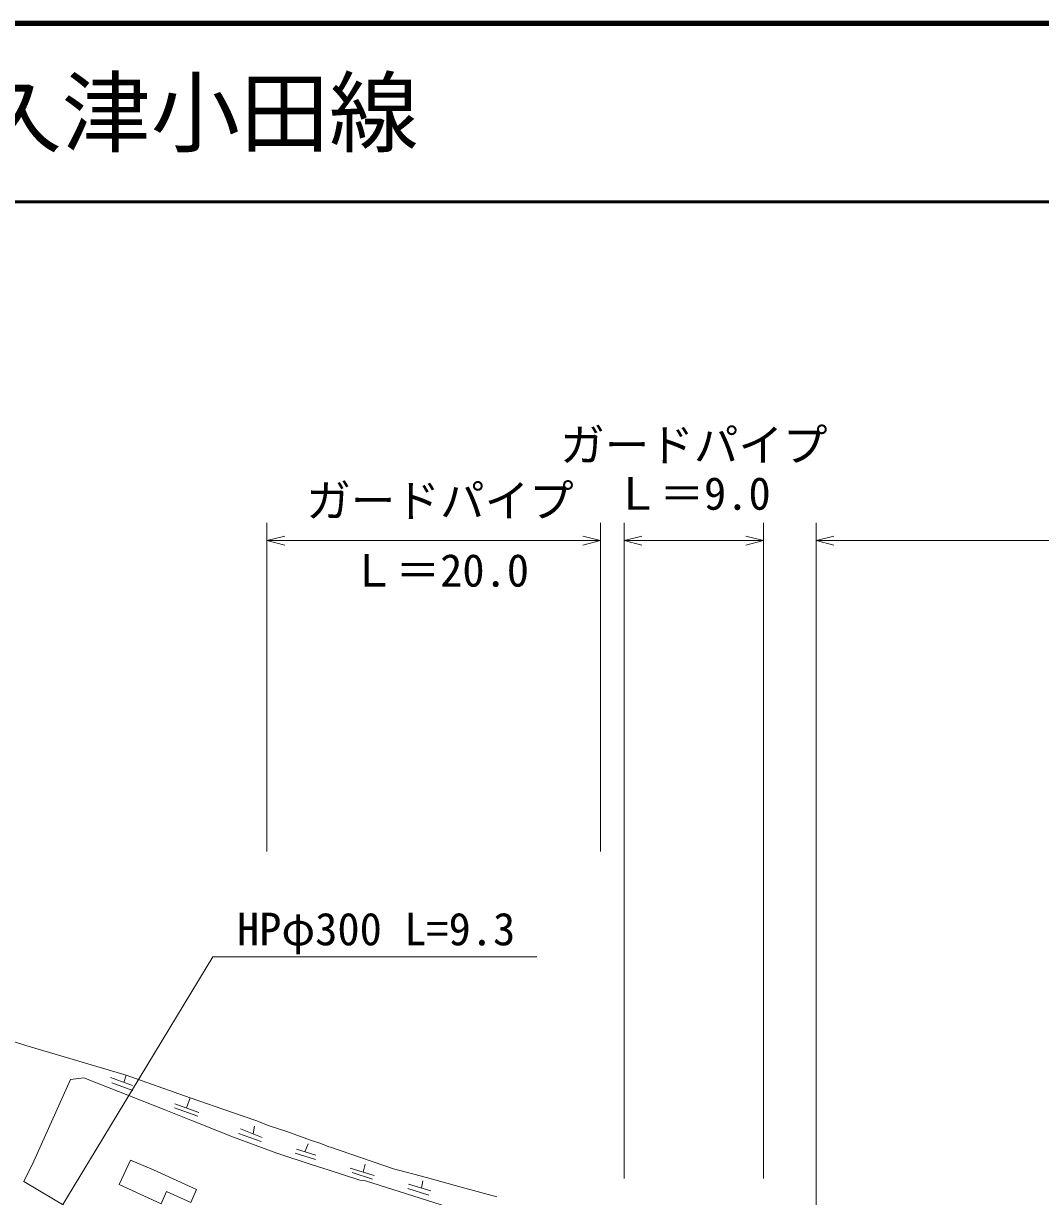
# Model space of a CAD drawing. Units: millimetres, scale not verified. Extents: x 40000 to 680000, y 20000 to 380000.
# Drawn here: x 238187 to 295237, y 314175 to 380000 of the extents above; entities that cross this region are included whole.
import ezdxf
from ezdxf.enums import TextEntityAlignment as Align

# ---------------------------------------------------------------- set-up
doc = ezdxf.new("R2010")
doc.units = ezdxf.units.MM
doc.header["$LTSCALE"] = 1000
for name, color, linetype, lineweight in [('M-BGD', 7, 'Continuous', 13), ('M-STR-HTXT', 7, 'Continuous', 13), ('M-TTL', 2, 'Continuous', 140), ('M-TTL-LINE', 7, 'Continuous', 50), ('M-TTL-TXT', 7, 'Continuous', 13)]:
    doc.layers.add(name, color=color, linetype=linetype, lineweight=lineweight)
doc.styles.add('ＭＳ ゴシック', font='')
doc.styles.get('ＭＳ ゴシック').set_extended_font_data('MS Gothic')

msp = doc.modelspace()

# ---------------------------------------------------------------- linework, layer by layer
at = {"layer": 'M-BGD'}
for p, q in [((235763, 323465), (238322, 322657)), ((238322, 322657), (243955, 320985)), ((240829, 320737), (238759, 316163)), ((240829, 320737), (241572, 320833)), ((241572, 320833), (246081, 319055)), ((243074, 320851), (244299, 320397)), ((243955, 320985), (243811, 320578)), ((243955, 320985), (247540, 319706)), ((243140, 320548), (244320, 320133)), ((246674, 319379), (248030, 318893)), ((247540, 319706), (247323, 319146)), ((247540, 319706), (249904, 318890)), ((247578, 318460), (246081, 319055)), ((246650, 319151), (247961, 318686)), ((249904, 318890), (251283, 318425)), ((249966, 317511), (247578, 318460)), ((250353, 317982), (251582, 317485)), ((251149, 318120), (251071, 317692)), ((251283, 318425), (251910, 318169)), ((251910, 318169), (252957, 317819)), ((252392, 316605), (249966, 317511)), ((250248, 317708), (251516, 317257)), ((252957, 317819), (254291, 317329)), ((254291, 317329), (254874, 317160)), ((253503, 316831), (254592, 316493)), ((254154, 317129), (253972, 316686)), ((254874, 317160), (255309, 316966)), ((255359, 316970), (258939, 315728)), ((238204, 315017), (238759, 316163)), ((244199, 316222), (243556, 314850)), ((245489, 315666), (244199, 316222)), ((252392, 316605), (254380, 315957)), ((253426, 316609), (254569, 316259)), ((257358, 315984), (257250, 315551)), ((245489, 315666), (247887, 314563)), ((254380, 315957), (255274, 315667)), ((257051, 315103), (255274, 315667)), ((256519, 315771), (257868, 315362)), ((256624, 315523), (257758, 315146)), ((258939, 315728), (260787, 315236)), ((242951, 312204), (238204, 315017)), ((243556, 314850), (245903, 313771)), ((257051, 315103), (257380, 315048)), ((261979, 313591), (257380, 315048)), ((259776, 314867), (261037, 314500)), ((260580, 315053), (260510, 314653)), ((260787, 315236), (262743, 314693)), ((262743, 314693), (264737, 314155)), ((246208, 314456), (245903, 313771)), ((247574, 313843), (246208, 314456)), ((247887, 314563), (247574, 313843)), ((259754, 314619), (260930, 314246))]:
    msp.add_line(p, q, dxfattribs=at)
at = {"layer": 'M-STR-HTXT'}
for p, q in [((251839, 333535), (251839, 351979)), ((270563, 333535), (270563, 351979)), ((271877, 315189), (271877, 351979)), ((279705, 315189), (279705, 351979)), ((282643, 292853), (282643, 351979)), ((251839, 350979), (252839, 351229)), ((251839, 350979), (270563, 350979)), ((251839, 350979), (252839, 350729)), ((270563, 350979), (269563, 351229)), ((270563, 350979), (269563, 350729)), ((271877, 350979), (272877, 351229)), ((271877, 350979), (279705, 350979)), ((271877, 350979), (272877, 350729)), ((279705, 350979), (278705, 351229)), ((279705, 350979), (278705, 350729)), ((282643, 350979), (283643, 351229)), ((282643, 350979), (338150, 350979)), ((282643, 350979), (283643, 350729)), ((223025, 285076), (248803, 327622)), ((248803, 327622), (266987, 327622))]:
    msp.add_line(p, q, dxfattribs=at)
at = {"layer": 'M-TTL'}
msp.add_line((680000, 380000), (40000, 380000), dxfattribs=at)
at = {"layer": 'M-TTL-LINE'}
msp.add_line((40000, 370000), (680000, 370000), dxfattribs=at)

# ---------------------------------------------------------------- texts
at = {"layer": 'M-STR-HTXT', "style": 'ＭＳ ゴシック'}
for s, p in [('ガードパイプ', (275791, 354883)), ('ガードパイプ', (261551, 351758)), ('Ｌ＝9.0', (275731, 352163)), ('Ｌ＝20.0', (261551, 347849)), ('HPφ300 L=9.3', (257967, 327722))]:
    msp.add_text(s, height=1833, dxfattribs=at).set_placement(p, align=Align.BOTTOM_CENTER)
at = {"layer": 'M-TTL-TXT', "style": 'ＭＳ ゴシック'}
msp.add_text('路 線 名      一般県道久津小田線', height=3666, dxfattribs=at).set_placement((180380, 375000), align=Align.MIDDLE_LEFT)

doc.saveas('drawing.dxf')
